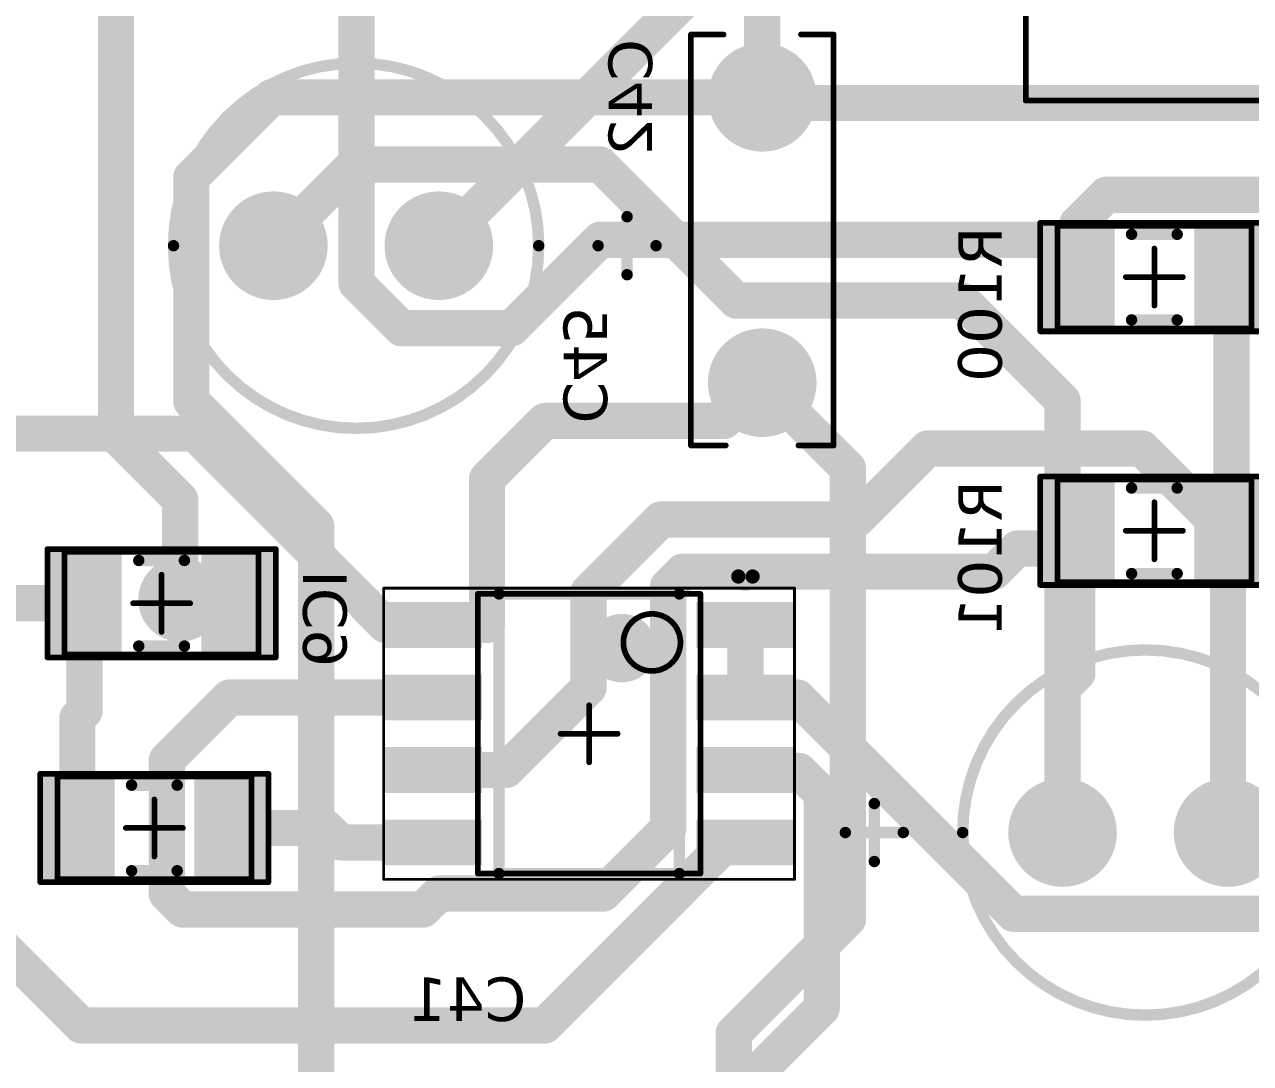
# Model space of a CAD drawing. Header units: millimetres. Extents: x 28 to 434, y 70 to 207.
# Drawn here: x 398.67 to 420.16, y 166.98 to 185.18 of the extents above; entities that cross this region are included whole.
import ezdxf

# ---------------------------------------------------------------- set-up
doc = ezdxf.new("R2010")
doc.units = ezdxf.units.MM
doc.header["$LTSCALE"] = 0.5
doc.layers.get('0').update_dxf_attribs({"color": 250})
for name, color, linetype in [('BottomLayer', 5, 'Continuous'), ('BottomOverlay', 54, 'Continuous'), ('BottomSolder', 6, 'Continuous'), ('Mechanical13', 56, 'Continuous'), ('Mechanical15', 56, 'Continuous'), ('MultiLayer', 9, 'Continuous'), ('TopLayer', 1, 'Continuous'), ('TopOverlay', 2, 'Continuous'), ('TopPaste', 8, 'Continuous'), ('TopSolder', 216, 'Continuous')]:
    doc.layers.add(name, color=color, linetype=linetype)
doc.styles.get("Standard").update_dxf_attribs({"font": 'verdana.ttf'})

# ---------------------------------------------------------------- blocks, each defined once
blk = doc.blocks.new('CAPACITOR_22NF__47NF__100NF_1')
at = {"layer": 'BottomLayer', "const_width": 0.85}
for points in [[(-0.425, 0, 1), (0.425, 0, 1)], [(4.575, 0, 1), (5.425, 0, 1)]]:
    blk.add_lwpolyline(points, format="xyb", close=True, dxfattribs=at)
at = {"layer": 'BottomSolder', "const_width": 0.952}
for points in [[(-0.476, 0, 1), (0.476, 0, 1)], [(4.524, 0, 1), (5.476, 0, 1)]]:
    blk.add_lwpolyline(points, format="xyb", close=True, dxfattribs=at)
at = {"layer": 'MultiLayer', "const_width": 0.85}
for points in [[(-0.425, 0, 1), (0.425, 0, 1)], [(4.575, 0, 1), (5.425, 0, 1)]]:
    blk.add_lwpolyline(points, format="xyb", close=True, dxfattribs=at)
at = {"layer": 'TopLayer', "const_width": 0.85}
for points in [[(-0.425, 0, 1), (0.425, 0, 1)], [(4.575, 0, 1), (5.425, 0, 1)]]:
    blk.add_lwpolyline(points, format="xyb", close=True, dxfattribs=at)
at = {"layer": 'TopOverlay', "const_width": 0.1}
for points in [[(-1.1, 0.678), (-1.1, 1.25)], [(-1.1, 1.25), (6.1, 1.25)], [(6.1, 0.639), (6.1, 1.25)], [(-1.1, -1.25), (-1.1, -0.678)], [(6.1, -1.25), (6.1, -0.635)], [(-1.1, -1.25), (6.1, -1.25)]]:
    blk.add_lwpolyline(points, dxfattribs=at)
at = {"layer": 'TopOverlay', "const_width": 0.05}
for points in [[(-1.125, 1.25, 1), (-1.075, 1.25, 1)], [(-1.125, 1.25, 1), (-1.075, 1.25, 1)], [(6.075, 1.25, 1), (6.125, 1.25, 1)], [(6.075, 1.25, 1), (6.125, 1.25, 1)], [(-1.125, 0.678, 1), (-1.075, 0.678, 1)], [(6.075, 0.639, 1), (6.125, 0.639, 1)], [(-1.125, -0.678, 1), (-1.075, -0.678, 1)], [(6.075, -0.635, 1), (6.125, -0.635, 1)], [(-1.125, -1.25, 1), (-1.075, -1.25, 1)], [(-1.125, -1.25, 1), (-1.075, -1.25, 1)], [(6.075, -1.25, 1), (6.125, -1.25, 1)], [(6.075, -1.25, 1), (6.125, -1.25, 1)]]:
    blk.add_lwpolyline(points, format="xyb", close=True, dxfattribs=at)
at = {"layer": 'TopSolder', "const_width": 0.952}
for points in [[(-0.476, 0, 1), (0.476, 0, 1)], [(4.524, 0, 1), (5.476, 0, 1)]]:
    blk.add_lwpolyline(points, format="xyb", close=True, dxfattribs=at)
blk = doc.blocks.new('XLR_MALE_NEUTRIK_NC3_MAV_B_12')
at = {"layer": 'BottomLayer'}
for points, const_width in [([(-0.55, 8.25, 1), (0.55, 8.25, 1)], 1.1), ([(-0.65, 3.81, 1), (0.65, 3.81, 1)], 1.3), ([(-4.46, 0, 1), (-3.16, 0, 1)], 1.3), ([(3.16, 0, 1), (4.46, 0, 1)], 1.3)]:
    blk.add_lwpolyline(points, format="xyb", close=True, dxfattribs=dict(at, const_width=const_width))
at = {"layer": 'BottomOverlay', "const_width": 0.1}
for points in [[(-6.35, -2.54), (-6.35, 10.16)], [(6.858, 10.16), (-6.35, 10.16)], [(6.858, -2.54), (6.858, 10.16)], [(6.858, -2.54), (-6.35, -2.54)]]:
    blk.add_lwpolyline(points, dxfattribs=at)
at = {"layer": 'BottomOverlay', "const_width": 0.05}
for points in [[(-6.375, 10.16, 1), (-6.325, 10.16, 1)], [(-6.375, 10.16, 1), (-6.325, 10.16, 1)], [(6.833, 10.16, 1), (6.883, 10.16, 1)], [(6.833, 10.16, 1), (6.883, 10.16, 1)], [(-6.375, -2.54, 1), (-6.325, -2.54, 1)], [(-6.375, -2.54, 1), (-6.325, -2.54, 1)], [(6.833, -2.54, 1), (6.883, -2.54, 1)], [(6.833, -2.54, 1), (6.883, -2.54, 1)]]:
    blk.add_lwpolyline(points, format="xyb", close=True, dxfattribs=at)
at = {"layer": 'BottomSolder'}
for points, const_width in [([(-0.601, 8.25, 1), (0.601, 8.25, 1)], 1.202), ([(-0.701, 3.81, 1), (0.701, 3.81, 1)], 1.402), ([(-4.511, 0, 1), (-3.109, 0, 1)], 1.402), ([(3.109, 0, 1), (4.511, 0, 1)], 1.402)]:
    blk.add_lwpolyline(points, format="xyb", close=True, dxfattribs=dict(at, const_width=const_width))
at = {"layer": 'MultiLayer'}
for points, const_width in [([(-0.55, 8.25, 1), (0.55, 8.25, 1)], 1.1), ([(-0.65, 3.81, 1), (0.65, 3.81, 1)], 1.3), ([(-4.46, 0, 1), (-3.16, 0, 1)], 1.3), ([(3.16, 0, 1), (4.46, 0, 1)], 1.3)]:
    blk.add_lwpolyline(points, format="xyb", close=True, dxfattribs=dict(at, const_width=const_width))
at = {"layer": 'TopLayer'}
for points, const_width in [([(-0.55, 8.25, 1), (0.55, 8.25, 1)], 1.1), ([(-0.65, 3.81, 1), (0.65, 3.81, 1)], 1.3), ([(-4.46, 0, 1), (-3.16, 0, 1)], 1.3), ([(3.16, 0, 1), (4.46, 0, 1)], 1.3)]:
    blk.add_lwpolyline(points, format="xyb", close=True, dxfattribs=dict(at, const_width=const_width))
at = {"layer": 'TopSolder'}
for points, const_width in [([(-0.601, 8.25, 1), (0.601, 8.25, 1)], 1.202), ([(-0.701, 3.81, 1), (0.701, 3.81, 1)], 1.402), ([(-4.511, 0, 1), (-3.109, 0, 1)], 1.402), ([(3.109, 0, 1), (4.511, 0, 1)], 1.402)]:
    blk.add_lwpolyline(points, format="xyb", close=True, dxfattribs=dict(at, const_width=const_width))
blk = doc.blocks.new('C1206_29')
at = {"layer": 'Mechanical13', "const_width": 0.1}
for points in [[(1.7, 0.9), (-1.7, 0.9)], [(-1.7, -0.9), (-1.7, 0.9)], [(1.7, -0.9), (1.7, 0.9)], [(1.7, -0.9), (-1.7, -0.9)]]:
    blk.add_lwpolyline(points, dxfattribs=at)
at = {"layer": 'Mechanical13', "const_width": 0.05}
for points in [[(-1.725, 0.9, 1), (-1.675, 0.9, 1)], [(-1.725, 0.9, 1), (-1.675, 0.9, 1)], [(1.675, 0.9, 1), (1.725, 0.9, 1)], [(1.675, 0.9, 1), (1.725, 0.9, 1)], [(-1.725, -0.9, 1), (-1.675, -0.9, 1)], [(-1.725, -0.9, 1), (-1.675, -0.9, 1)], [(1.675, -0.9, 1), (1.725, -0.9, 1)], [(1.675, -0.9, 1), (1.725, -0.9, 1)]]:
    blk.add_lwpolyline(points, format="xyb", close=True, dxfattribs=at)
at = {"layer": 'Mechanical15', "const_width": 0.1}
for points in [[(2, 0.95), (-2, 0.95)], [(-2, -0.95), (-2, 0.95)], [(2, -0.95), (2, 0.95)], [(0, -0.5), (0, 0.5)], [(0.5, 0), (-0.5, 0)], [(2, -0.95), (-2, -0.95)]]:
    blk.add_lwpolyline(points, dxfattribs=at)
at = {"layer": 'Mechanical15', "const_width": 0.05}
for points in [[(-2.025, 0.95, 1), (-1.975, 0.95, 1)], [(-2.025, 0.95, 1), (-1.975, 0.95, 1)], [(1.975, 0.95, 1), (2.025, 0.95, 1)], [(1.975, 0.95, 1), (2.025, 0.95, 1)], [(-0.025, 0.5, 1), (0.025, 0.5, 1)], [(-0.525, 0, 1), (-0.475, 0, 1)], [(0.475, 0, 1), (0.525, 0, 1)], [(-0.025, -0.5, 1), (0.025, -0.5, 1)], [(-2.025, -0.95, 1), (-1.975, -0.95, 1)], [(-2.025, -0.95, 1), (-1.975, -0.95, 1)], [(1.975, -0.95, 1), (2.025, -0.95, 1)], [(1.975, -0.95, 1), (2.025, -0.95, 1)]]:
    blk.add_lwpolyline(points, format="xyb", close=True, dxfattribs=at)
at = {"layer": 'TopLayer'}
for points in [[(-0.8, -0.85), (-0.8, 0.85), (-1.9, -0.85), (-1.9, 0.85)], [(1.9, -0.85), (1.9, 0.85), (0.8, -0.85), (0.8, 0.85)]]:
    blk.add_solid(points, dxfattribs=at)
at = {"layer": 'TopOverlay', "const_width": 0.2}
for points in [[(0.4, 0.75), (-0.4, 0.75)], [(0.4, -0.75), (-0.4, -0.75)]]:
    blk.add_lwpolyline(points, dxfattribs=at)
at = {"layer": 'TopOverlay', "const_width": 0.1}
for points in [[(-0.45, 0.75, 1), (-0.35, 0.75, 1)], [(0.35, 0.75, 1), (0.45, 0.75, 1)], [(-0.45, -0.75, 1), (-0.35, -0.75, 1)], [(0.35, -0.75, 1), (0.45, -0.75, 1)]]:
    blk.add_lwpolyline(points, format="xyb", close=True, dxfattribs=at)
at = {"layer": 'TopPaste'}
for points in [[(-0.8, -0.85), (-0.8, 0.85), (-1.9, -0.85), (-1.9, 0.85)], [(1.9, -0.85), (1.9, 0.85), (0.8, -0.85), (0.8, 0.85)]]:
    blk.add_solid(points, dxfattribs=at)
at = {"layer": 'TopSolder'}
for points in [[(-0.698, -0.952), (-0.698, 0.952), (-2.002, -0.952), (-2.002, 0.952)], [(2.002, -0.952), (2.002, 0.952), (0.698, -0.952), (0.698, 0.952)]]:
    blk.add_solid(points, dxfattribs=at)
blk = doc.blocks.new('C1206_30')
at = {"layer": 'Mechanical13', "const_width": 0.1}
for points in [[(1.7, 0.9), (-1.7, 0.9)], [(-1.7, -0.9), (-1.7, 0.9)], [(1.7, -0.9), (1.7, 0.9)], [(1.7, -0.9), (-1.7, -0.9)]]:
    blk.add_lwpolyline(points, dxfattribs=at)
at = {"layer": 'Mechanical13', "const_width": 0.05}
for points in [[(-1.725, 0.9, 1), (-1.675, 0.9, 1)], [(-1.725, 0.9, 1), (-1.675, 0.9, 1)], [(1.675, 0.9, 1), (1.725, 0.9, 1)], [(1.675, 0.9, 1), (1.725, 0.9, 1)], [(-1.725, -0.9, 1), (-1.675, -0.9, 1)], [(-1.725, -0.9, 1), (-1.675, -0.9, 1)], [(1.675, -0.9, 1), (1.725, -0.9, 1)], [(1.675, -0.9, 1), (1.725, -0.9, 1)]]:
    blk.add_lwpolyline(points, format="xyb", close=True, dxfattribs=at)
at = {"layer": 'Mechanical15', "const_width": 0.1}
for points in [[(2, 0.95), (-2, 0.95)], [(-2, -0.95), (-2, 0.95)], [(2, -0.95), (2, 0.95)], [(0, -0.5), (0, 0.5)], [(0.5, 0), (-0.5, 0)], [(2, -0.95), (-2, -0.95)]]:
    blk.add_lwpolyline(points, dxfattribs=at)
at = {"layer": 'Mechanical15', "const_width": 0.05}
for points in [[(-2.025, 0.95, 1), (-1.975, 0.95, 1)], [(-2.025, 0.95, 1), (-1.975, 0.95, 1)], [(1.975, 0.95, 1), (2.025, 0.95, 1)], [(1.975, 0.95, 1), (2.025, 0.95, 1)], [(-0.025, 0.5, 1), (0.025, 0.5, 1)], [(-0.525, 0, 1), (-0.475, 0, 1)], [(0.475, 0, 1), (0.525, 0, 1)], [(-0.025, -0.5, 1), (0.025, -0.5, 1)], [(-2.025, -0.95, 1), (-1.975, -0.95, 1)], [(-2.025, -0.95, 1), (-1.975, -0.95, 1)], [(1.975, -0.95, 1), (2.025, -0.95, 1)], [(1.975, -0.95, 1), (2.025, -0.95, 1)]]:
    blk.add_lwpolyline(points, format="xyb", close=True, dxfattribs=at)
at = {"layer": 'TopLayer'}
for points in [[(-0.8, -0.85), (-0.8, 0.85), (-1.9, -0.85), (-1.9, 0.85)], [(1.9, -0.85), (1.9, 0.85), (0.8, -0.85), (0.8, 0.85)]]:
    blk.add_solid(points, dxfattribs=at)
at = {"layer": 'TopOverlay', "const_width": 0.2}
for points in [[(0.4, 0.75), (-0.4, 0.75)], [(0.4, -0.75), (-0.4, -0.75)]]:
    blk.add_lwpolyline(points, dxfattribs=at)
at = {"layer": 'TopOverlay', "const_width": 0.1}
for points in [[(-0.45, 0.75, 1), (-0.35, 0.75, 1)], [(0.35, 0.75, 1), (0.45, 0.75, 1)], [(-0.45, -0.75, 1), (-0.35, -0.75, 1)], [(0.35, -0.75, 1), (0.45, -0.75, 1)]]:
    blk.add_lwpolyline(points, format="xyb", close=True, dxfattribs=at)
at = {"layer": 'TopPaste'}
for points in [[(-0.8, -0.85), (-0.8, 0.85), (-1.9, -0.85), (-1.9, 0.85)], [(1.9, -0.85), (1.9, 0.85), (0.8, -0.85), (0.8, 0.85)]]:
    blk.add_solid(points, dxfattribs=at)
at = {"layer": 'TopSolder'}
for points in [[(-0.698, -0.952), (-0.698, 0.952), (-2.002, -0.952), (-2.002, 0.952)], [(2.002, -0.952), (2.002, 0.952), (0.698, -0.952), (0.698, 0.952)]]:
    blk.add_solid(points, dxfattribs=at)
blk = doc.blocks.new('C1206_32')
at = {"layer": 'Mechanical13', "const_width": 0.1}
for points in [[(-1.7, 0.9), (1.7, 0.9)], [(-1.7, 0.9), (-1.7, -0.9)], [(1.7, 0.9), (1.7, -0.9)], [(-1.7, -0.9), (1.7, -0.9)]]:
    blk.add_lwpolyline(points, dxfattribs=at)
at = {"layer": 'Mechanical13', "const_width": 0.05}
for points in [[(-1.725, 0.9, 1), (-1.675, 0.9, 1)], [(-1.725, 0.9, 1), (-1.675, 0.9, 1)], [(1.675, 0.9, 1), (1.725, 0.9, 1)], [(1.675, 0.9, 1), (1.725, 0.9, 1)], [(-1.725, -0.9, 1), (-1.675, -0.9, 1)], [(-1.725, -0.9, 1), (-1.675, -0.9, 1)], [(1.675, -0.9, 1), (1.725, -0.9, 1)], [(1.675, -0.9, 1), (1.725, -0.9, 1)]]:
    blk.add_lwpolyline(points, format="xyb", close=True, dxfattribs=at)
at = {"layer": 'Mechanical15', "const_width": 0.1}
for points in [[(-2, 0.95), (2, 0.95)], [(-2, 0.95), (-2, -0.95)], [(2, 0.95), (2, -0.95)], [(0, 0.5), (0, -0.5)], [(-0.5, 0), (0.5, 0)], [(-2, -0.95), (2, -0.95)]]:
    blk.add_lwpolyline(points, dxfattribs=at)
at = {"layer": 'Mechanical15', "const_width": 0.05}
for points in [[(-2.025, 0.95, 1), (-1.975, 0.95, 1)], [(-2.025, 0.95, 1), (-1.975, 0.95, 1)], [(1.975, 0.95, 1), (2.025, 0.95, 1)], [(1.975, 0.95, 1), (2.025, 0.95, 1)], [(-0.025, 0.5, 1), (0.025, 0.5, 1)], [(-0.525, 0, 1), (-0.475, 0, 1)], [(0.475, 0, 1), (0.525, 0, 1)], [(-0.025, -0.5, 1), (0.025, -0.5, 1)], [(-2.025, -0.95, 1), (-1.975, -0.95, 1)], [(-2.025, -0.95, 1), (-1.975, -0.95, 1)], [(1.975, -0.95, 1), (2.025, -0.95, 1)], [(1.975, -0.95, 1), (2.025, -0.95, 1)]]:
    blk.add_lwpolyline(points, format="xyb", close=True, dxfattribs=at)
at = {"layer": 'TopLayer'}
for points in [[(-0.8, -0.85), (-0.8, 0.85), (-1.9, -0.85), (-1.9, 0.85)], [(1.9, -0.85), (1.9, 0.85), (0.8, -0.85), (0.8, 0.85)]]:
    blk.add_solid(points, dxfattribs=at)
at = {"layer": 'TopOverlay', "const_width": 0.2}
for points in [[(-0.4, 0.75), (0.4, 0.75)], [(-0.4, -0.75), (0.4, -0.75)]]:
    blk.add_lwpolyline(points, dxfattribs=at)
at = {"layer": 'TopOverlay', "const_width": 0.1}
for points in [[(-0.45, 0.75, 1), (-0.35, 0.75, 1)], [(0.35, 0.75, 1), (0.45, 0.75, 1)], [(-0.45, -0.75, 1), (-0.35, -0.75, 1)], [(0.35, -0.75, 1), (0.45, -0.75, 1)]]:
    blk.add_lwpolyline(points, format="xyb", close=True, dxfattribs=at)
at = {"layer": 'TopPaste'}
for points in [[(-0.8, -0.85), (-0.8, 0.85), (-1.9, -0.85), (-1.9, 0.85)], [(1.9, -0.85), (1.9, 0.85), (0.8, -0.85), (0.8, 0.85)]]:
    blk.add_solid(points, dxfattribs=at)
at = {"layer": 'TopSolder'}
for points in [[(-0.698, -0.952), (-0.698, 0.952), (-2.002, -0.952), (-2.002, 0.952)], [(2.002, -0.952), (2.002, 0.952), (0.698, -0.952), (0.698, 0.952)]]:
    blk.add_solid(points, dxfattribs=at)
blk = doc.blocks.new('C1206_33')
at = {"layer": 'Mechanical13', "const_width": 0.1}
for points in [[(1.7, 0.9), (-1.7, 0.9)], [(-1.7, -0.9), (-1.7, 0.9)], [(1.7, -0.9), (1.7, 0.9)], [(1.7, -0.9), (-1.7, -0.9)]]:
    blk.add_lwpolyline(points, dxfattribs=at)
at = {"layer": 'Mechanical13', "const_width": 0.05}
for points in [[(-1.725, 0.9, 1), (-1.675, 0.9, 1)], [(-1.725, 0.9, 1), (-1.675, 0.9, 1)], [(1.675, 0.9, 1), (1.725, 0.9, 1)], [(1.675, 0.9, 1), (1.725, 0.9, 1)], [(-1.725, -0.9, 1), (-1.675, -0.9, 1)], [(-1.725, -0.9, 1), (-1.675, -0.9, 1)], [(1.675, -0.9, 1), (1.725, -0.9, 1)], [(1.675, -0.9, 1), (1.725, -0.9, 1)]]:
    blk.add_lwpolyline(points, format="xyb", close=True, dxfattribs=at)
at = {"layer": 'Mechanical15', "const_width": 0.1}
for points in [[(2, 0.95), (-2, 0.95)], [(-2, -0.95), (-2, 0.95)], [(2, -0.95), (2, 0.95)], [(0, -0.5), (0, 0.5)], [(0.5, 0), (-0.5, 0)], [(2, -0.95), (-2, -0.95)]]:
    blk.add_lwpolyline(points, dxfattribs=at)
at = {"layer": 'Mechanical15', "const_width": 0.05}
for points in [[(-2.025, 0.95, 1), (-1.975, 0.95, 1)], [(-2.025, 0.95, 1), (-1.975, 0.95, 1)], [(1.975, 0.95, 1), (2.025, 0.95, 1)], [(1.975, 0.95, 1), (2.025, 0.95, 1)], [(-0.025, 0.5, 1), (0.025, 0.5, 1)], [(-0.525, 0, 1), (-0.475, 0, 1)], [(0.475, 0, 1), (0.525, 0, 1)], [(-0.025, -0.5, 1), (0.025, -0.5, 1)], [(-2.025, -0.95, 1), (-1.975, -0.95, 1)], [(-2.025, -0.95, 1), (-1.975, -0.95, 1)], [(1.975, -0.95, 1), (2.025, -0.95, 1)], [(1.975, -0.95, 1), (2.025, -0.95, 1)]]:
    blk.add_lwpolyline(points, format="xyb", close=True, dxfattribs=at)
at = {"layer": 'TopLayer'}
for points in [[(-0.8, -0.85), (-0.8, 0.85), (-1.9, -0.85), (-1.9, 0.85)], [(1.9, -0.85), (1.9, 0.85), (0.8, -0.85), (0.8, 0.85)]]:
    blk.add_solid(points, dxfattribs=at)
at = {"layer": 'TopOverlay', "const_width": 0.2}
for points in [[(0.4, 0.75), (-0.4, 0.75)], [(0.4, -0.75), (-0.4, -0.75)]]:
    blk.add_lwpolyline(points, dxfattribs=at)
at = {"layer": 'TopOverlay', "const_width": 0.1}
for points in [[(-0.45, 0.75, 1), (-0.35, 0.75, 1)], [(0.35, 0.75, 1), (0.45, 0.75, 1)], [(-0.45, -0.75, 1), (-0.35, -0.75, 1)], [(0.35, -0.75, 1), (0.45, -0.75, 1)]]:
    blk.add_lwpolyline(points, format="xyb", close=True, dxfattribs=at)
at = {"layer": 'TopPaste'}
for points in [[(-0.8, -0.85), (-0.8, 0.85), (-1.9, -0.85), (-1.9, 0.85)], [(1.9, -0.85), (1.9, 0.85), (0.8, -0.85), (0.8, 0.85)]]:
    blk.add_solid(points, dxfattribs=at)
at = {"layer": 'TopSolder'}
for points in [[(-0.698, -0.952), (-0.698, 0.952), (-2.002, -0.952), (-2.002, 0.952)], [(2.002, -0.952), (2.002, 0.952), (0.698, -0.952), (0.698, 0.952)]]:
    blk.add_solid(points, dxfattribs=at)
blk = doc.blocks.new('OPAMP_LM833_69')
at = {"layer": 'Mechanical13', "const_width": 0.1}
for points in [[(-1.95, 2.45), (-1.95, -2.45)], [(-1.95, 2.45), (1.95, 2.45)], [(1.95, 2.45), (1.95, -2.45)], [(-1.95, -2.45), (1.95, -2.45)]]:
    blk.add_lwpolyline(points, dxfattribs=at)
at = {"layer": 'Mechanical13'}
for points, const_width in [([(-1.975, 2.45, 1), (-1.925, 2.45, 1)], 0.05), ([(-1.975, 2.45, 1), (-1.925, 2.45, 1)], 0.05), ([(1.925, 2.45, 1), (1.975, 2.45, 1)], 0.05), ([(1.925, 2.45, 1), (1.975, 2.45, 1)], 0.05), ([(-0.6, 1.6, 1), (-1.6, 1.6, 1)], 0.1), ([(-1.625, 1.6, 1), (-1.575, 1.6, 1)], 0.05), ([(-0.625, 1.6, 1), (-0.575, 1.6, 1)], 0.05), ([(-1.975, -2.45, 1), (-1.925, -2.45, 1)], 0.05), ([(-1.975, -2.45, 1), (-1.925, -2.45, 1)], 0.05), ([(1.925, -2.45, 1), (1.975, -2.45, 1)], 0.05), ([(1.925, -2.45, 1), (1.975, -2.45, 1)], 0.05)]:
    blk.add_lwpolyline(points, format="xyb", close=True, dxfattribs=dict(at, const_width=const_width))
at = {"layer": 'Mechanical15'}
for points, const_width in [([(-3.6, 2.55), (-3.6, -2.55)], 0.05), ([(-3.6, 2.55), (3.6, 2.55)], 0.05), ([(3.6, 2.55), (3.6, -2.55)], 0.05), ([(0, 0.5), (0, -0.5)], 0.1), ([(-0.5, 0), (0.5, 0)], 0.1), ([(-3.6, -2.55), (3.6, -2.55)], 0.05)]:
    blk.add_lwpolyline(points, dxfattribs=dict(at, const_width=const_width))
for points, const_width in [([(-3.612, 2.55, 1), (-3.588, 2.55, 1)], 0.025), ([(-3.612, 2.55, 1), (-3.588, 2.55, 1)], 0.025), ([(3.587, 2.55, 1), (3.612, 2.55, 1)], 0.025), ([(3.587, 2.55, 1), (3.612, 2.55, 1)], 0.025), ([(-0.025, 0.5, 1), (0.025, 0.5, 1)], 0.05), ([(-0.525, 0, 1), (-0.475, 0, 1)], 0.05), ([(0.475, 0, 1), (0.525, 0, 1)], 0.05), ([(-0.025, -0.5, 1), (0.025, -0.5, 1)], 0.05), ([(-3.612, -2.55, 1), (-3.588, -2.55, 1)], 0.025), ([(-3.612, -2.55, 1), (-3.588, -2.55, 1)], 0.025), ([(3.587, -2.55, 1), (3.612, -2.55, 1)], 0.025), ([(3.587, -2.55, 1), (3.612, -2.55, 1)], 0.025)]:
    blk.add_lwpolyline(points, format="xyb", close=True, dxfattribs=dict(at, const_width=const_width))
at = {"layer": 'TopLayer'}
for points in [[(-1.98, 1.605), (-1.98, 2.205), (-3.5, 1.605), (-3.5, 2.205)], [(3.5, 1.605), (3.5, 2.205), (1.98, 1.605), (1.98, 2.205)], [(-1.98, 0.335), (-1.98, 0.935), (-3.5, 0.335), (-3.5, 0.935)], [(3.5, 0.335), (3.5, 0.935), (1.98, 0.335), (1.98, 0.935)], [(-1.98, -0.935), (-1.98, -0.335), (-3.5, -0.935), (-3.5, -0.335)], [(3.5, -0.935), (3.5, -0.335), (1.98, -0.935), (1.98, -0.335)], [(-1.98, -2.205), (-1.98, -1.605), (-3.5, -2.205), (-3.5, -1.605)], [(3.5, -2.205), (3.5, -1.605), (1.98, -2.205), (1.98, -1.605)]]:
    blk.add_solid(points, dxfattribs=at)
at = {"layer": 'TopOverlay'}
for points, const_width in [([(-2.615, 2.755, 1), (-2.865, 2.755, 1)], 0.25), ([(-2.927, 2.755, 1), (-2.803, 2.755, 1)], 0.125), ([(-2.677, 2.755, 1), (-2.552, 2.755, 1)], 0.125), ([(-1.63, 2.45, 1), (-1.53, 2.45, 1)], 0.1), ([(-1.63, 2.45, 1), (-1.53, 2.45, 1)], 0.1), ([(1.53, 2.45, 1), (1.63, 2.45, 1)], 0.1), ([(1.53, 2.45, 1), (1.63, 2.45, 1)], 0.1), ([(-0.275, 1.5, 1), (-0.875, 1.5, 1)], 0.6), ([(-1.025, 1.5, 1), (-0.725, 1.5, 1)], 0.3), ([(-0.425, 1.5, 1), (-0.125, 1.5, 1)], 0.3), ([(-1.63, -2.45, 1), (-1.53, -2.45, 1)], 0.1), ([(-1.63, -2.45, 1), (-1.53, -2.45, 1)], 0.1), ([(1.53, -2.45, 1), (1.63, -2.45, 1)], 0.1), ([(1.53, -2.45, 1), (1.63, -2.45, 1)], 0.1)]:
    blk.add_lwpolyline(points, format="xyb", close=True, dxfattribs=dict(at, const_width=const_width))
at = {"layer": 'TopOverlay', "const_width": 0.2}
for points in [[(-1.58, 2.45), (-1.58, -2.45)], [(-1.58, 2.45), (1.58, 2.45)], [(1.58, 2.45), (1.58, -2.45)], [(-1.58, -2.45), (1.58, -2.45)]]:
    blk.add_lwpolyline(points, dxfattribs=at)
at = {"layer": 'TopPaste'}
for points in [[(-1.98, 1.605), (-1.98, 2.205), (-3.5, 1.605), (-3.5, 2.205)], [(3.5, 1.605), (3.5, 2.205), (1.98, 1.605), (1.98, 2.205)], [(-1.98, 0.335), (-1.98, 0.935), (-3.5, 0.335), (-3.5, 0.935)], [(3.5, 0.335), (3.5, 0.935), (1.98, 0.335), (1.98, 0.935)], [(-1.98, -0.935), (-1.98, -0.335), (-3.5, -0.935), (-3.5, -0.335)], [(3.5, -0.935), (3.5, -0.335), (1.98, -0.935), (1.98, -0.335)], [(-1.98, -2.205), (-1.98, -1.605), (-3.5, -2.205), (-3.5, -1.605)], [(3.5, -2.205), (3.5, -1.605), (1.98, -2.205), (1.98, -1.605)]]:
    blk.add_solid(points, dxfattribs=at)
at = {"layer": 'TopSolder'}
for points in [[(-1.878, 1.503), (-1.878, 2.307), (-3.602, 1.503), (-3.602, 2.307)], [(3.602, 1.503), (3.602, 2.307), (1.878, 1.503), (1.878, 2.307)], [(-1.878, 0.233), (-1.878, 1.037), (-3.602, 0.233), (-3.602, 1.037)], [(3.602, 0.233), (3.602, 1.037), (1.878, 0.233), (1.878, 1.037)], [(-1.878, -1.037), (-1.878, -0.233), (-3.602, -1.037), (-3.602, -0.233)], [(3.602, -1.037), (3.602, -0.233), (1.878, -1.037), (1.878, -0.233)], [(-1.878, -2.307), (-1.878, -1.503), (-3.602, -2.307), (-3.602, -1.503)], [(3.602, -2.307), (3.602, -1.503), (1.878, -2.307), (1.878, -1.503)]]:
    blk.add_solid(points, dxfattribs=at)
blk = doc.blocks.new('CAPACITOR_100UF_90')
at = {"layer": 'BottomLayer', "const_width": 0.85}
for points in [[(-0.425, 0, 1), (0.425, 0, 1)], [(2.475, 0, 1), (3.325, 0, 1)]]:
    blk.add_lwpolyline(points, format="xyb", close=True, dxfattribs=at)
at = {"layer": 'BottomSolder', "const_width": 0.952}
for points in [[(-0.476, 0, 1), (0.476, 0, 1)], [(2.424, 0, 1), (3.376, 0, 1)]]:
    blk.add_lwpolyline(points, format="xyb", close=True, dxfattribs=at)
at = {"layer": 'MultiLayer', "const_width": 0.85}
for points in [[(-0.425, 0, 1), (0.425, 0, 1)], [(2.475, 0, 1), (3.325, 0, 1)]]:
    blk.add_lwpolyline(points, format="xyb", close=True, dxfattribs=at)
at = {"layer": 'TopLayer', "const_width": 0.85}
for points in [[(-0.425, 0, 1), (0.425, 0, 1)], [(2.475, 0, 1), (3.325, 0, 1)]]:
    blk.add_lwpolyline(points, format="xyb", close=True, dxfattribs=at)
at = {"layer": 'TopOverlay'}
for points, const_width in [([(4.65, 0, 1), (-1.75, 0, 1)], 0.2), ([(6.149, 0.508, 1), (6.249, 0.508, 1)], 0.1), ([(-1.8, 0, 1), (-1.7, 0, 1)], 0.1), ([(4.6, 0, 1), (4.7, 0, 1)], 0.1), ([(5.641, 0, 1), (5.741, 0, 1)], 0.1), ([(6.657, 0, 1), (6.757, 0, 1)], 0.1), ([(6.149, -0.508, 1), (6.249, -0.508, 1)], 0.1)]:
    blk.add_lwpolyline(points, format="xyb", close=True, dxfattribs=dict(at, const_width=const_width))
at = {"layer": 'TopOverlay', "const_width": 0.2}
for points in [[(6.199, 0.508), (6.199, -0.508)], [(5.691, 0), (6.707, 0)]]:
    blk.add_lwpolyline(points, dxfattribs=at)
at = {"layer": 'TopSolder', "const_width": 0.952}
for points in [[(-0.476, 0, 1), (0.476, 0, 1)], [(2.424, 0, 1), (3.376, 0, 1)]]:
    blk.add_lwpolyline(points, format="xyb", close=True, dxfattribs=at)
blk = doc.blocks.new('CAPACITOR_100UF_91')
at = {"layer": 'BottomLayer', "const_width": 0.85}
for points in [[(-0.425, 0, 1), (0.425, 0, 1)], [(2.475, 0, 1), (3.325, 0, 1)]]:
    blk.add_lwpolyline(points, format="xyb", close=True, dxfattribs=at)
at = {"layer": 'BottomSolder', "const_width": 0.952}
for points in [[(-0.476, 0, 1), (0.476, 0, 1)], [(2.424, 0, 1), (3.376, 0, 1)]]:
    blk.add_lwpolyline(points, format="xyb", close=True, dxfattribs=at)
at = {"layer": 'MultiLayer', "const_width": 0.85}
for points in [[(-0.425, 0, 1), (0.425, 0, 1)], [(2.475, 0, 1), (3.325, 0, 1)]]:
    blk.add_lwpolyline(points, format="xyb", close=True, dxfattribs=at)
at = {"layer": 'TopLayer', "const_width": 0.85}
for points in [[(-0.425, 0, 1), (0.425, 0, 1)], [(2.475, 0, 1), (3.325, 0, 1)]]:
    blk.add_lwpolyline(points, format="xyb", close=True, dxfattribs=at)
at = {"layer": 'TopOverlay'}
for points, const_width in [([(4.65, 0, 1), (-1.75, 0, 1)], 0.2), ([(6.149, 0.508, 1), (6.249, 0.508, 1)], 0.1), ([(-1.8, 0, 1), (-1.7, 0, 1)], 0.1), ([(4.6, 0, 1), (4.7, 0, 1)], 0.1), ([(5.641, 0, 1), (5.741, 0, 1)], 0.1), ([(6.657, 0, 1), (6.757, 0, 1)], 0.1), ([(6.149, -0.508, 1), (6.249, -0.508, 1)], 0.1)]:
    blk.add_lwpolyline(points, format="xyb", close=True, dxfattribs=dict(at, const_width=const_width))
at = {"layer": 'TopOverlay', "const_width": 0.2}
for points in [[(6.199, 0.508), (6.199, -0.508)], [(5.691, 0), (6.707, 0)]]:
    blk.add_lwpolyline(points, dxfattribs=at)
at = {"layer": 'TopSolder', "const_width": 0.952}
for points in [[(-0.476, 0, 1), (0.476, 0, 1)], [(2.424, 0, 1), (3.376, 0, 1)]]:
    blk.add_lwpolyline(points, format="xyb", close=True, dxfattribs=at)
blk = doc.blocks.new('summing_circuit_1')
at = {"layer": 'BottomLayer', "const_width": 0.635}
for points in [[(42.774, 71.526), (55.526, 71.526)], [(55.526, 71.526), (56.653, 70.4)], [(56.653, 70.4), (58.4, 70.4)], [(49.6, 68.802), (51.003, 70.206)], [(51.003, 70.206), (54.922, 70.206)], [(54.922, 70.206), (57.11, 68.018)], [(49.6, 60.2), (49.6, 68.802)], [(50.775, 67.343), (52.2, 68.768)], [(57.11, 68.018), (69.34, 68.018)], [(50.775, 63.043), (50.775, 67.343)], [(50.775, 63.043), (53.162, 60.655)], [(53.162, 56.693), (53.162, 60.655)], [(64, 58.7), (66, 60.7)], [(66, 60.7), (77.997, 60.7)], [(54.6, 60.2), (56.1, 58.7)], [(56.1, 58.7), (64, 58.7)], [(53.162, 56.693), (54.918, 54.937)], [(54.918, 54.937), (62.482, 54.937)]]:
    blk.add_lwpolyline(points, dxfattribs=at)
at = {"layer": 'BottomLayer'}
for points, const_width in [([(55.368, 71.526, 1), (55.685, 71.526, 1)], 0.318), ([(55.368, 71.526, 1), (55.685, 71.526, 1)], 0.318), ([(58.083, 70.4, 1), (58.718, 70.4, 1)], 0.635), ([(56.494, 70.4, 1), (56.812, 70.4, 1)], 0.318), ([(56.494, 70.4, 1), (56.812, 70.4, 1)], 0.318), ([(58.241, 70.4, 1), (58.559, 70.4, 1)], 0.318), ([(50.844, 70.206, 1), (51.162, 70.206, 1)], 0.318), ([(50.844, 70.206, 1), (51.162, 70.206, 1)], 0.318), ([(54.763, 70.206, 1), (55.081, 70.206, 1)], 0.318), ([(54.763, 70.206, 1), (55.081, 70.206, 1)], 0.318), ([(49.441, 68.802, 1), (49.759, 68.802, 1)], 0.318), ([(49.441, 68.802, 1), (49.759, 68.802, 1)], 0.318), ([(52.041, 68.768, 1), (52.359, 68.768, 1)], 0.318), ([(56.951, 68.018, 1), (57.268, 68.018, 1)], 0.318), ([(56.951, 68.018, 1), (57.268, 68.018, 1)], 0.318), ([(50.616, 67.343, 1), (50.933, 67.343, 1)], 0.318), ([(50.616, 67.343, 1), (50.933, 67.343, 1)], 0.318), ([(50.616, 63.043, 1), (50.933, 63.043, 1)], 0.318), ([(50.616, 63.043, 1), (50.933, 63.043, 1)], 0.318), ([(53.003, 60.655, 1), (53.321, 60.655, 1)], 0.318), ([(53.003, 60.655, 1), (53.321, 60.655, 1)], 0.318), ([(65.841, 60.7, 1), (66.159, 60.7, 1)], 0.318), ([(65.841, 60.7, 1), (66.159, 60.7, 1)], 0.318), ([(49.441, 60.2, 1), (49.759, 60.2, 1)], 0.318), ([(54.441, 60.2, 1), (54.759, 60.2, 1)], 0.318), ([(55.941, 58.7, 1), (56.259, 58.7, 1)], 0.318), ([(55.941, 58.7, 1), (56.259, 58.7, 1)], 0.318), ([(63.841, 58.7, 1), (64.159, 58.7, 1)], 0.318), ([(63.841, 58.7, 1), (64.159, 58.7, 1)], 0.318), ([(53.003, 56.693, 1), (53.321, 56.693, 1)], 0.318), ([(53.003, 56.693, 1), (53.321, 56.693, 1)], 0.318), ([(54.759, 54.937, 1), (55.077, 54.937, 1)], 0.318), ([(54.759, 54.937, 1), (55.077, 54.937, 1)], 0.318), ([(62.323, 54.937, 1), (62.641, 54.937, 1)], 0.318)]:
    blk.add_lwpolyline(points, format="xyb", close=True, dxfattribs=dict(at, const_width=const_width))
at = {"layer": 'BottomSolder', "const_width": 0.737}
blk.add_lwpolyline([(58.032, 70.4, 1), (58.768, 70.4, 1)], format="xyb", close=True, dxfattribs=at)
at = {"layer": 'MultiLayer', "const_width": 0.635}
blk.add_lwpolyline([(58.083, 70.4, 1), (58.718, 70.4, 1)], format="xyb", close=True, dxfattribs=at)
at = {"layer": 'TopLayer', "const_width": 0.635}
for points in [[(58.465, 72.077), (58.465, 76.95)], [(55.493, 70.14), (55.493, 76.349)], [(63.652, 74.346), (65.862, 72.136)], [(60.35, 72.077), (60.477, 72.204)], [(60.477, 72.204), (62.402, 72.204)], [(65.862, 64.014), (65.862, 72.136)], [(58.465, 72.077), (60.35, 72.077)], [(60.116, 69.539), (61.214, 70.637)], [(61.214, 70.637), (63.551, 70.637)], [(63.551, 70.637), (63.83, 70.358)], [(58.4, 70.4), (58.432, 70.368)], [(58.432, 69.41), (58.432, 70.368)], [(63.83, 66.142), (63.83, 70.358)], [(55.493, 70.14), (58.485, 67.149)], [(60.116, 65.974), (60.116, 69.539)], [(58.432, 69.41), (58.465, 69.377)], [(62.402, 67.843), (62.402, 69.504)], [(62.402, 67.843), (62.656, 67.589)], [(62.656, 65.974), (62.656, 67.589)], [(44.4, 67.31), (52.857, 67.31)], [(52.857, 67.31), (53.645, 66.523)], [(58.485, 67.149), (58.499, 67.149)], [(58.499, 67.149), (58.846, 66.802)], [(58.846, 65.974), (58.846, 66.802)], [(53.645, 64.592), (53.645, 66.523)], [(63.551, 65.862), (63.83, 66.142)], [(47.882, 61.55), (52.2, 65.868)], [(58.846, 65.024), (58.846, 65.974)], [(61.386, 64.688), (61.386, 65.974)], [(63.551, 62.992), (63.551, 65.862)], [(55.27, 64.008), (56.286, 65.024)], [(56.286, 65.024), (58.846, 65.024)], [(52.095, 63.043), (53.645, 64.592)], [(59.944, 63.246), (61.386, 64.688)], [(55.27, 60.87), (55.27, 64.008)], [(62.656, 60.808), (65.862, 64.014)], [(56.998, 61.976), (58.268, 63.246)], [(58.268, 63.246), (59.944, 63.246)], [(52.095, 54.678), (52.095, 63.043)], [(62.408, 61.849), (63.551, 62.992)], [(65.559, 59.157), (69.34, 62.938)], [(56.998, 58.547), (56.998, 61.976)], [(57.912, 61.595), (58.166, 61.849)], [(58.166, 61.849), (62.408, 61.849)], [(57.912, 56.134), (57.912, 61.595)], [(54.6, 60.2), (55.27, 60.87)], [(62.656, 60.494), (62.656, 60.808)], [(58.846, 60.494), (58.863, 60.477)], [(58.846, 60.494), (60.116, 60.494)], [(60.116, 59.584), (60.116, 60.494)], [(61.386, 60.494), (61.403, 60.477)], [(61.403, 59.554), (61.403, 60.477)], [(44.083, 60.2), (49.6, 60.2)], [(49.6, 60.2), (49.7, 60.1)], [(49.7, 51.186), (49.7, 60.1)], [(60.116, 59.584), (63.906, 55.794)], [(61.403, 59.554), (61.801, 59.157)], [(61.801, 59.157), (65.559, 59.157)], [(55.753, 57.302), (56.998, 58.547)], [(55.753, 53.543), (55.753, 57.302)], [(57.506, 55.728), (57.912, 56.134)], [(63.906, 51.308), (63.906, 55.794)], [(57.506, 54.678), (57.506, 55.728)], [(59.69, 54.678), (59.949, 54.937)], [(59.949, 54.937), (62.482, 54.937)], [(51.308, 54.17), (51.816, 54.678)], [(51.816, 54.678), (52.095, 54.678)], [(52.095, 54.678), (52.75, 54.678)], [(57.195, 54.678), (57.506, 54.678)], [(57.506, 54.678), (59.69, 54.678)], [(51.308, 50.952), (51.308, 54.17)], [(55.753, 53.543), (57.259, 52.037)], [(52.75, 51.978), (57.195, 51.978)], [(57.195, 51.978), (57.259, 52.037)], [(57.259, 52.037), (62.482, 52.037)]]:
    blk.add_lwpolyline(points, dxfattribs=at)
at = {"layer": 'TopLayer'}
for points, const_width in [([(60.319, 72.204, 1), (60.636, 72.204, 1)], 0.318), ([(60.319, 72.204, 1), (60.636, 72.204, 1)], 0.318), ([(62.243, 72.204, 1), (62.56, 72.204, 1)], 0.318), ([(65.703, 72.136, 1), (66.021, 72.136, 1)], 0.318), ([(65.703, 72.136, 1), (66.021, 72.136, 1)], 0.318), ([(58.306, 72.077, 1), (58.623, 72.077, 1)], 0.318), ([(58.306, 72.077, 1), (58.623, 72.077, 1)], 0.318), ([(60.192, 72.077, 1), (60.509, 72.077, 1)], 0.318), ([(60.192, 72.077, 1), (60.509, 72.077, 1)], 0.318), ([(58.083, 70.4, 1), (58.718, 70.4, 1)], 0.635), ([(61.055, 70.637, 1), (61.373, 70.637, 1)], 0.318), ([(61.055, 70.637, 1), (61.373, 70.637, 1)], 0.318), ([(63.392, 70.637, 1), (63.71, 70.637, 1)], 0.318), ([(63.392, 70.637, 1), (63.71, 70.637, 1)], 0.318), ([(58.241, 70.4, 1), (58.559, 70.4, 1)], 0.318), ([(58.274, 70.368, 1), (58.591, 70.368, 1)], 0.318), ([(58.274, 70.368, 1), (58.591, 70.368, 1)], 0.318), ([(63.671, 70.358, 1), (63.989, 70.358, 1)], 0.318), ([(63.671, 70.358, 1), (63.989, 70.358, 1)], 0.318), ([(55.335, 70.14, 1), (55.652, 70.14, 1)], 0.318), ([(55.335, 70.14, 1), (55.652, 70.14, 1)], 0.318), ([(59.957, 69.539, 1), (60.274, 69.539, 1)], 0.318), ([(59.957, 69.539, 1), (60.274, 69.539, 1)], 0.318), ([(58.274, 69.41, 1), (58.591, 69.41, 1)], 0.318), ([(58.274, 69.41, 1), (58.591, 69.41, 1)], 0.318), ([(58.306, 69.377, 1), (58.623, 69.377, 1)], 0.318), ([(62.243, 69.504, 1), (62.56, 69.504, 1)], 0.318), ([(62.243, 67.843, 1), (62.56, 67.843, 1)], 0.318), ([(62.243, 67.843, 1), (62.56, 67.843, 1)], 0.318), ([(62.497, 67.589, 1), (62.814, 67.589, 1)], 0.318), ([(62.497, 67.589, 1), (62.814, 67.589, 1)], 0.318), ([(52.699, 67.31, 1), (53.016, 67.31, 1)], 0.318), ([(52.699, 67.31, 1), (53.016, 67.31, 1)], 0.318), ([(58.326, 67.149, 1), (58.644, 67.149, 1)], 0.318), ([(58.326, 67.149, 1), (58.644, 67.149, 1)], 0.318), ([(58.34, 67.149, 1), (58.658, 67.149, 1)], 0.318), ([(58.34, 67.149, 1), (58.658, 67.149, 1)], 0.318), ([(58.687, 66.802, 1), (59.004, 66.802, 1)], 0.318), ([(58.687, 66.802, 1), (59.004, 66.802, 1)], 0.318), ([(53.486, 66.523, 1), (53.804, 66.523, 1)], 0.318), ([(53.486, 66.523, 1), (53.804, 66.523, 1)], 0.318), ([(63.671, 66.142, 1), (63.989, 66.142, 1)], 0.318), ([(63.671, 66.142, 1), (63.989, 66.142, 1)], 0.318), ([(52.041, 65.868, 1), (52.359, 65.868, 1)], 0.318), ([(58.687, 65.974, 1), (59.004, 65.974, 1)], 0.318), ([(58.687, 65.974, 1), (59.004, 65.974, 1)], 0.318), ([(59.957, 65.974, 1), (60.274, 65.974, 1)], 0.318), ([(61.227, 65.974, 1), (61.544, 65.974, 1)], 0.318), ([(62.497, 65.974, 1), (62.814, 65.974, 1)], 0.318), ([(63.392, 65.862, 1), (63.71, 65.862, 1)], 0.318), ([(63.392, 65.862, 1), (63.71, 65.862, 1)], 0.318), ([(56.128, 65.024, 1), (56.445, 65.024, 1)], 0.318), ([(56.128, 65.024, 1), (56.445, 65.024, 1)], 0.318), ([(58.687, 65.024, 1), (59.004, 65.024, 1)], 0.318), ([(58.687, 65.024, 1), (59.004, 65.024, 1)], 0.318), ([(53.486, 64.592, 1), (53.804, 64.592, 1)], 0.318), ([(53.486, 64.592, 1), (53.804, 64.592, 1)], 0.318), ([(61.227, 64.688, 1), (61.544, 64.688, 1)], 0.318), ([(61.227, 64.688, 1), (61.544, 64.688, 1)], 0.318), ([(55.112, 64.008, 1), (55.429, 64.008, 1)], 0.318), ([(55.112, 64.008, 1), (55.429, 64.008, 1)], 0.318), ([(65.703, 64.014, 1), (66.021, 64.014, 1)], 0.318), ([(65.703, 64.014, 1), (66.021, 64.014, 1)], 0.318), ([(58.109, 63.246, 1), (58.426, 63.246, 1)], 0.318), ([(58.109, 63.246, 1), (58.426, 63.246, 1)], 0.318), ([(59.785, 63.246, 1), (60.103, 63.246, 1)], 0.318), ([(59.785, 63.246, 1), (60.103, 63.246, 1)], 0.318), ([(51.937, 63.043, 1), (52.254, 63.043, 1)], 0.318), ([(51.937, 63.043, 1), (52.254, 63.043, 1)], 0.318), ([(63.392, 62.992, 1), (63.71, 62.992, 1)], 0.318), ([(63.392, 62.992, 1), (63.71, 62.992, 1)], 0.318), ([(56.839, 61.976, 1), (57.156, 61.976, 1)], 0.318), ([(56.839, 61.976, 1), (57.156, 61.976, 1)], 0.318), ([(58.007, 61.849, 1), (58.325, 61.849, 1)], 0.318), ([(58.007, 61.849, 1), (58.325, 61.849, 1)], 0.318), ([(62.249, 61.849, 1), (62.567, 61.849, 1)], 0.318), ([(62.249, 61.849, 1), (62.567, 61.849, 1)], 0.318), ([(57.753, 61.595, 1), (58.071, 61.595, 1)], 0.318), ([(57.753, 61.595, 1), (58.071, 61.595, 1)], 0.318), ([(55.112, 60.87, 1), (55.429, 60.87, 1)], 0.318), ([(55.112, 60.87, 1), (55.429, 60.87, 1)], 0.318), ([(62.497, 60.808, 1), (62.814, 60.808, 1)], 0.318), ([(62.497, 60.808, 1), (62.814, 60.808, 1)], 0.318), ([(58.687, 60.494, 1), (59.004, 60.494, 1)], 0.318), ([(58.687, 60.494, 1), (59.004, 60.494, 1)], 0.318), ([(59.957, 60.494, 1), (60.274, 60.494, 1)], 0.318), ([(59.957, 60.494, 1), (60.274, 60.494, 1)], 0.318), ([(61.227, 60.494, 1), (61.544, 60.494, 1)], 0.318), ([(62.497, 60.494, 1), (62.814, 60.494, 1)], 0.318), ([(58.704, 60.477, 1), (59.022, 60.477, 1)], 0.318), ([(61.244, 60.477, 1), (61.562, 60.477, 1)], 0.318), ([(61.244, 60.477, 1), (61.562, 60.477, 1)], 0.318), ([(49.441, 60.2, 1), (49.759, 60.2, 1)], 0.318), ([(49.441, 60.2, 1), (49.759, 60.2, 1)], 0.318), ([(49.541, 60.1, 1), (49.859, 60.1, 1)], 0.318), ([(49.541, 60.1, 1), (49.859, 60.1, 1)], 0.318), ([(54.441, 60.2, 1), (54.759, 60.2, 1)], 0.318), ([(59.957, 59.584, 1), (60.274, 59.584, 1)], 0.318), ([(59.957, 59.584, 1), (60.274, 59.584, 1)], 0.318), ([(61.244, 59.554, 1), (61.562, 59.554, 1)], 0.318), ([(61.244, 59.554, 1), (61.562, 59.554, 1)], 0.318), ([(61.642, 59.157, 1), (61.959, 59.157, 1)], 0.318), ([(61.642, 59.157, 1), (61.959, 59.157, 1)], 0.318), ([(65.4, 59.157, 1), (65.717, 59.157, 1)], 0.318), ([(65.4, 59.157, 1), (65.717, 59.157, 1)], 0.318), ([(56.839, 58.547, 1), (57.156, 58.547, 1)], 0.318), ([(56.839, 58.547, 1), (57.156, 58.547, 1)], 0.318), ([(55.594, 57.302, 1), (55.912, 57.302, 1)], 0.318), ([(55.594, 57.302, 1), (55.912, 57.302, 1)], 0.318), ([(57.753, 56.134, 1), (58.071, 56.134, 1)], 0.318), ([(57.753, 56.134, 1), (58.071, 56.134, 1)], 0.318), ([(63.748, 55.794, 1), (64.065, 55.794, 1)], 0.318), ([(63.748, 55.794, 1), (64.065, 55.794, 1)], 0.318), ([(57.347, 55.728, 1), (57.664, 55.728, 1)], 0.318), ([(57.347, 55.728, 1), (57.664, 55.728, 1)], 0.318), ([(59.79, 54.937, 1), (60.107, 54.937, 1)], 0.318), ([(59.79, 54.937, 1), (60.107, 54.937, 1)], 0.318), ([(62.323, 54.937, 1), (62.641, 54.937, 1)], 0.318), ([(51.657, 54.678, 1), (51.975, 54.678, 1)], 0.318), ([(51.657, 54.678, 1), (51.975, 54.678, 1)], 0.318), ([(51.937, 54.678, 1), (52.254, 54.678, 1)], 0.318), ([(51.937, 54.678, 1), (52.254, 54.678, 1)], 0.318), ([(51.937, 54.678, 1), (52.254, 54.678, 1)], 0.318), ([(52.591, 54.678, 1), (52.908, 54.678, 1)], 0.318), ([(57.036, 54.678, 1), (57.353, 54.678, 1)], 0.318), ([(57.347, 54.678, 1), (57.664, 54.678, 1)], 0.318), ([(57.347, 54.678, 1), (57.664, 54.678, 1)], 0.318), ([(57.347, 54.678, 1), (57.664, 54.678, 1)], 0.318), ([(59.531, 54.678, 1), (59.849, 54.678, 1)], 0.318), ([(59.531, 54.678, 1), (59.849, 54.678, 1)], 0.318), ([(51.149, 54.17, 1), (51.467, 54.17, 1)], 0.318), ([(51.149, 54.17, 1), (51.467, 54.17, 1)], 0.318), ([(55.594, 53.543, 1), (55.912, 53.543, 1)], 0.318), ([(55.594, 53.543, 1), (55.912, 53.543, 1)], 0.318), ([(52.591, 51.978, 1), (52.908, 51.978, 1)], 0.318), ([(57.036, 51.978, 1), (57.353, 51.978, 1)], 0.318), ([(57.036, 51.978, 1), (57.353, 51.978, 1)], 0.318), ([(57.1, 52.037, 1), (57.418, 52.037, 1)], 0.318), ([(57.1, 52.037, 1), (57.418, 52.037, 1)], 0.318), ([(57.1, 52.037, 1), (57.418, 52.037, 1)], 0.318), ([(62.323, 52.037, 1), (62.641, 52.037, 1)], 0.318)]:
    blk.add_lwpolyline(points, format="xyb", close=True, dxfattribs=dict(at, const_width=const_width))
at = {"layer": 'TopSolder', "const_width": 0.737}
blk.add_lwpolyline([(58.032, 70.4, 1), (58.768, 70.4, 1)], format="xyb", close=True, dxfattribs=at)
for name, p, rotation in [('C1206_29', (62.402, 70.854), 270), ('C1206_30', (58.465, 70.727), 270), ('CAPACITOR_100UF_90', (52.2, 68.768), 270), ('OPAMP_LM833_69', (60.751, 63.234), 90), ('CAPACITOR_100UF_91', (62.482, 52.037), 90), ('XLR_MALE_NEUTRIK_NC3_MAV_B_12', (39.497, 49.233), 270), ('C1206_33', (52.75, 53.328), 270), ('C1206_32', (57.195, 53.328), 90)]:
    blk.add_blockref(name, p, dxfattribs=dict(rotation=rotation))
blk.add_blockref('CAPACITOR_22NF__47NF__100NF_1', (49.6, 60.2))
at = {"layer": 'TopOverlay'}
for s, p in [('IC9', (57.885, 67.485)), ('C42', (48.579, 62.132)), ('R100', (51.865, 56.004)), ('R101', (56.31, 56.004))]:
    blk.add_text(s, height=0.762, dxfattribs=at).set_placement(p)
for s, rotation, p in [('C41', 90, (65.784, 64.335)), ('C45', 180, (55.316, 63.681))]:
    blk.add_text(s, height=0.762, rotation=rotation, dxfattribs=at).set_placement(p)

msp = doc.modelspace()

# ---------------------------------------------------------------- block references
at = {"linetype": 'Continuous', "extrusion": (2.09798e-15, 0, -1), "rotation": 270}
msp.add_blockref('summing_circuit_1', (-471.8, 233.504, 23.731), dxfattribs=at)

doc.saveas('drawing.dxf')
